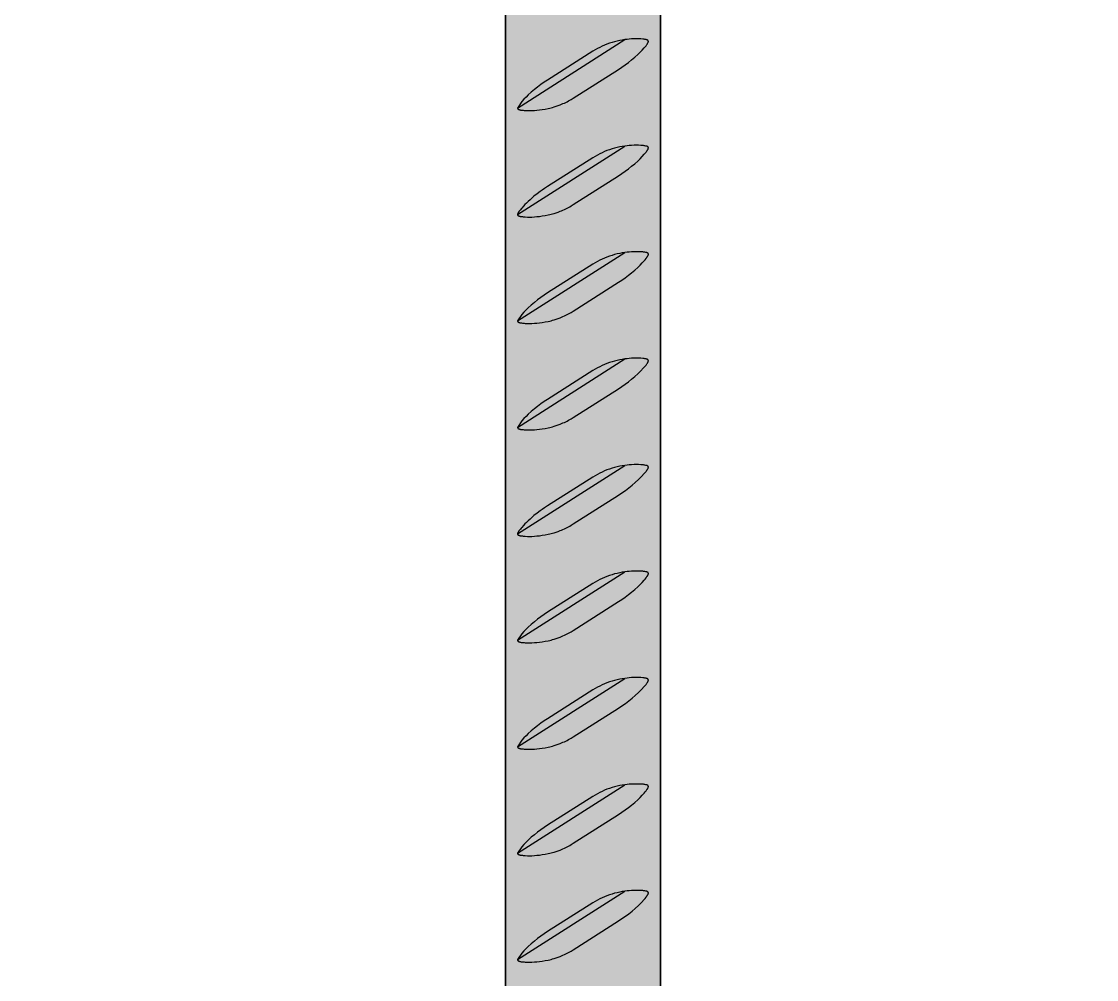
# Model space of a CAD drawing. Header units: millimetres. Extents: x 0 to 1192, y -689 to 404.
# Drawn here: x 3.5 to 114.6, y 203 to 302 of the extents above; entities that cross this region are included whole.
import ezdxf

# ---------------------------------------------------------------- set-up
doc = ezdxf.new("R2010")
doc.units = ezdxf.units.MM
doc.layers.add('Blocks', color=7, linetype='Continuous')
doc.layers.add('Blocks$Fill', color=7, linetype='Continuous', true_color=0xffffff)
doc.layers.add('Blocks$Inner', color=7, linetype='Continuous', lineweight=25, true_color=0x007f00)
doc.layers.add('Blocks$Outline', color=7, linetype='Continuous', lineweight=35, true_color=0xff3f3f)

# ---------------------------------------------------------------- blocks, each defined once
blk = doc.blocks.new('Rebar Side Table Front')
at = {"layer": 'Blocks$Fill'}
h = blk.add_hatch(color=256, dxfattribs=at)
h.paths.add_polyline_path([(387.52, 3), (387.52, 1.93), (387.53, 1.86), (387.53, 1.8), (387.54, 1.73), (387.55, 1.66), (387.56, 1.59), (387.58, 1.53), (387.6, 1.46), (387.61, 1.39), (387.64, 1.33), (387.66, 1.27), (387.69, 1.2), (387.72, 1.14), (387.75, 1.08), (387.78, 1.02), (387.81, 0.96), (387.85, 0.9), (387.89, 0.85), (387.93, 0.79), (387.97, 0.74), (388.01, 0.69), (388.06, 0.63), (388.11, 0.59), (388.16, 0.54), (388.21, 0.49), (388.26, 0.45), (388.31, 0.41), (388.37, 0.37), (388.42, 0.33), (388.48, 0.29), (388.54, 0.26), (388.6, 0.22), (388.66, 0.19), (388.72, 0.17), (388.79, 0.14), (388.85, 0.12), (388.92, 0.09), (388.98, 0.07), (389.05, 0.06), (389.11, 0.04), (389.18, 0.03), (389.25, 0.02), (389.32, 0.01), (389.38, 0), (389.45, 0), (389.52, 0), (401.59, 0), (401.66, 0), (401.73, 0.01), (401.79, 0.02), (401.86, 0.03), (401.93, 0.04), (401.99, 0.06), (402.06, 0.07), (402.13, 0.09), (402.19, 0.12), (402.25, 0.14), (402.32, 0.17), (402.38, 0.19), (402.44, 0.22), (402.5, 0.26), (402.56, 0.29), (402.62, 0.33), (402.67, 0.37), (402.73, 0.41), (402.78, 0.45), (402.84, 0.49), (402.89, 0.54), (402.94, 0.59), (402.98, 0.63), (403.03, 0.69), (403.07, 0.74), (403.11, 0.79), (403.16, 0.85), (403.19, 0.9), (403.23, 0.96), (403.26, 1.02), (403.3, 1.08), (403.33, 1.14), (403.36, 1.2), (403.38, 1.27), (403.41, 1.33), (403.43, 1.39), (403.45, 1.46), (403.46, 1.53), (403.48, 1.59), (403.49, 1.66), (403.5, 1.73), (403.51, 1.8), (403.52, 1.86), (403.52, 1.93), (403.52, 3), (403.52, 386), (452.52, 386), (453.52, 387), (453.52, 403), (452.52, 404), (228.52, 404), (4.52, 404), (3.52, 403), (3.52, 387), (4.52, 386), (53.52, 386), (53.52, 3), (53.52, 1.93), (53.53, 1.8), (53.54, 1.73), (53.55, 1.66), (53.56, 1.59), (53.58, 1.53), (53.6, 1.46), (53.61, 1.39), (53.64, 1.33), (53.66, 1.27), (53.69, 1.2), (53.72, 1.14), (53.75, 1.08), (53.78, 1.02), (53.81, 0.96), (53.85, 0.9), (53.89, 0.85), (53.93, 0.79), (53.97, 0.74), (54.01, 0.69), (54.06, 0.63), (54.11, 0.59), (54.16, 0.54), (54.21, 0.49), (54.26, 0.45), (54.31, 0.41), (54.37, 0.37), (54.42, 0.33), (54.48, 0.29), (54.54, 0.26), (54.6, 0.22), (54.66, 0.19), (54.72, 0.17), (54.79, 0.14), (54.85, 0.12), (54.92, 0.09), (54.98, 0.07), (55.05, 0.06), (55.11, 0.04), (55.18, 0.03), (55.25, 0.02), (55.32, 0.01), (55.38, 0), (55.45, 0), (55.52, 0), (67.59, 0), (67.66, 0), (67.73, 0.01), (67.79, 0.02), (67.86, 0.03), (67.93, 0.04), (67.99, 0.06), (68.06, 0.07), (68.13, 0.09), (68.19, 0.12), (68.25, 0.14), (68.32, 0.17), (68.38, 0.19), (68.44, 0.22), (68.5, 0.26), (68.56, 0.29), (68.62, 0.33), (68.67, 0.37), (68.73, 0.41), (68.78, 0.45), (68.84, 0.49), (68.89, 0.54), (68.94, 0.59), (68.98, 0.63), (69.03, 0.69), (69.07, 0.74), (69.11, 0.79), (69.16, 0.85), (69.19, 0.9), (69.23, 0.96), (69.26, 1.02), (69.3, 1.08), (69.33, 1.14), (69.36, 1.2), (69.38, 1.27), (69.41, 1.33), (69.43, 1.39), (69.45, 1.46), (69.46, 1.53), (69.48, 1.59), (69.49, 1.66), (69.5, 1.73), (69.51, 1.8), (69.52, 1.86), (69.52, 1.93), (69.52, 2), (69.52, 3), (69.52, 185.26), (69.77, 185), (72.62, 185), (387.27, 185), (387.52, 185.26)], flags=0)
h.paths.add_polyline_path([(387.52, 200.74), (387.27, 201), (94.62, 201), (69.77, 201), (69.52, 200.74), (69.52, 370.27), (69.77, 370), (72.62, 370), (387.27, 370), (387.52, 370.27)], flags=0)
at = {"layer": 'Blocks$Inner'}
blk.add_line((69.52, 370.27), (69.52, 200.74), dxfattribs=at)
for points in [[(53.52, 397), (53.52, 3)], [(54.76, 293.09), (54.76, 293.09), (54.76, 293.09), (54.76, 293.08), (54.76, 293.08), (54.76, 293.07), (54.76, 293.07), (54.76, 293.07), (54.76, 293.06), (54.77, 293.06), (54.77, 293.06), (54.77, 293.05), (54.77, 293.05), (54.77, 293.04), (54.77, 293.04), (54.77, 293.04), (54.77, 293.03), (54.77, 293.03), (54.78, 293.03), (54.78, 293.03), (54.78, 293.02), (54.78, 293.02), (54.78, 293.02), (54.79, 293.01), (54.79, 293.01), (54.79, 293.01), (54.79, 293.01), (54.8, 293), (54.8, 293), (54.8, 293), (54.8, 292.99), (54.81, 292.99), (54.81, 292.99), (54.81, 292.99), (54.82, 292.98), (54.82, 292.98), (54.82, 292.98), (54.83, 292.98), (54.83, 292.97), (54.84, 292.97), (54.84, 292.97), (54.85, 292.96), (54.85, 292.96), (54.86, 292.96), (54.87, 292.95), (54.88, 292.95), (54.89, 292.94), (54.91, 292.94), (54.92, 292.93), (54.93, 292.93), (54.96, 292.92), (54.99, 292.91), (55.03, 292.9), (55.07, 292.89), (55.12, 292.88), (55.16, 292.88), (55.26, 292.87), (55.35, 292.86), (55.46, 292.85), (55.56, 292.84), (55.78, 292.83), (56.01, 292.83), (56.24, 292.83), (56.5, 292.85), (56.76, 292.87), (57.04, 292.9), (57.32, 292.94), (57.62, 292.99), (57.92, 293.05), (58.08, 293.08), (58.23, 293.12), (58.38, 293.16), (58.54, 293.21), (58.75, 293.28), (58.96, 293.35), (59.15, 293.42), (59.3, 293.48), (59.45, 293.55), (59.6, 293.61), (59.74, 293.68), (59.88, 293.75), (60.02, 293.83), (60.16, 293.9), (60.29, 293.98), (60.51, 294.11), (65.18, 297.09), (65.53, 297.32), (65.87, 297.56), (66.21, 297.81), (66.54, 298.07), (66.86, 298.34), (67.17, 298.62), (67.41, 298.85), (67.63, 299.08), (67.85, 299.31), (67.94, 299.42), (68.03, 299.53), (68.08, 299.6), (68.13, 299.67), (68.17, 299.72), (68.18, 299.75), (68.2, 299.78), (68.22, 299.8), (68.23, 299.82), (68.24, 299.85), (68.25, 299.86), (68.25, 299.87), (68.26, 299.88), (68.26, 299.89), (68.26, 299.9), (68.27, 299.91), (68.27, 299.92), (68.27, 299.93), (68.27, 299.94), (68.28, 299.94), (68.28, 299.95), (68.28, 299.95), (68.28, 299.96), (68.28, 299.96), (68.28, 299.97), (68.28, 299.97), (68.28, 299.98), (68.28, 299.98), (68.28, 299.98), (68.28, 299.99), (68.28, 299.99), (68.28, 299.99), (68.28, 300), (68.28, 300), (68.28, 300.01), (68.28, 300.01), (68.28, 300.01), (68.28, 300.02), (68.28, 300.02), (68.28, 300.02), (68.27, 300.02), (68.27, 300.03), (68.27, 300.03), (68.27, 300.03), (68.27, 300.04), (68.27, 300.04), (68.27, 300.04), (68.27, 300.05), (68.26, 300.05), (68.26, 300.05), (68.26, 300.05), (68.26, 300.06), (68.26, 300.06), (68.25, 300.06), (68.25, 300.07), (68.25, 300.07), (68.25, 300.07), (68.24, 300.07), (68.24, 300.08), (68.24, 300.08), (68.24, 300.08), (68.23, 300.08), (68.23, 300.09), (68.23, 300.09), (68.22, 300.09), (68.22, 300.1), (68.21, 300.1), (68.21, 300.1), (68.21, 300.1), (68.2, 300.11), (68.19, 300.11), (68.19, 300.12), (68.18, 300.12), (68.17, 300.12), (68.16, 300.13), (68.15, 300.13), (68.14, 300.14), (68.13, 300.14), (68.12, 300.14), (68.1, 300.15), (68.08, 300.15), (68.06, 300.16), (68.03, 300.17), (68, 300.17), (67.92, 300.19), (67.85, 300.2), (67.77, 300.21), (67.69, 300.22), (67.48, 300.23), (67.26, 300.24), (67.04, 300.24), (66.8, 300.24), (66.54, 300.23), (66.28, 300.21), (66.07, 300.19), (65.85, 300.16)], [(54.76, 282.09), (54.76, 282.09), (54.76, 282.09), (54.76, 282.08), (54.76, 282.08), (54.76, 282.07), (54.76, 282.07), (54.76, 282.07), (54.76, 282.06), (54.77, 282.06), (54.77, 282.06), (54.77, 282.05), (54.77, 282.05), (54.77, 282.04), (54.77, 282.04), (54.77, 282.04), (54.77, 282.03), (54.77, 282.03), (54.78, 282.03), (54.78, 282.03), (54.78, 282.02), (54.78, 282.02), (54.78, 282.02), (54.79, 282.01), (54.79, 282.01), (54.79, 282.01), (54.79, 282.01), (54.8, 282), (54.8, 282), (54.8, 282), (54.8, 281.99), (54.81, 281.99), (54.81, 281.99), (54.81, 281.99), (54.82, 281.98), (54.82, 281.98), (54.82, 281.98), (54.83, 281.98), (54.83, 281.97), (54.84, 281.97), (54.84, 281.97), (54.85, 281.96), (54.85, 281.96), (54.86, 281.96), (54.87, 281.95), (54.88, 281.95), (54.89, 281.94), (54.91, 281.94), (54.92, 281.93), (54.93, 281.93), (54.96, 281.92), (54.99, 281.91), (55.03, 281.9), (55.07, 281.89), (55.12, 281.88), (55.16, 281.88), (55.26, 281.87), (55.35, 281.86), (55.46, 281.85), (55.56, 281.84), (55.78, 281.83), (56.01, 281.83), (56.24, 281.83), (56.5, 281.85), (56.76, 281.87), (57.04, 281.9), (57.32, 281.94), (57.62, 281.99), (57.92, 282.05), (58.08, 282.08), (58.23, 282.12), (58.38, 282.16), (58.54, 282.21), (58.75, 282.28), (58.96, 282.35), (59.15, 282.42), (59.3, 282.48), (59.45, 282.55), (59.6, 282.61), (59.74, 282.68), (59.88, 282.75), (60.02, 282.83), (60.16, 282.9), (60.29, 282.98), (60.51, 283.11), (65.18, 286.09), (65.53, 286.32), (65.87, 286.56), (66.21, 286.81), (66.54, 287.07), (66.86, 287.34), (67.17, 287.62), (67.41, 287.85), (67.63, 288.08), (67.85, 288.31), (67.94, 288.42), (68.03, 288.53), (68.08, 288.6), (68.13, 288.67), (68.17, 288.72), (68.18, 288.75), (68.2, 288.78), (68.22, 288.8), (68.23, 288.82), (68.24, 288.85), (68.25, 288.86), (68.25, 288.87), (68.26, 288.88), (68.26, 288.89), (68.26, 288.9), (68.27, 288.91), (68.27, 288.92), (68.27, 288.93), (68.27, 288.94), (68.28, 288.94), (68.28, 288.95), (68.28, 288.95), (68.28, 288.96), (68.28, 288.96), (68.28, 288.97), (68.28, 288.97), (68.28, 288.98), (68.28, 288.98), (68.28, 288.98), (68.28, 288.99), (68.28, 288.99), (68.28, 288.99), (68.28, 289), (68.28, 289), (68.28, 289.01), (68.28, 289.01), (68.28, 289.01), (68.28, 289.02), (68.28, 289.02), (68.28, 289.02), (68.27, 289.02), (68.27, 289.03), (68.27, 289.03), (68.27, 289.03), (68.27, 289.04), (68.27, 289.04), (68.27, 289.04), (68.27, 289.05), (68.26, 289.05), (68.26, 289.05), (68.26, 289.05), (68.26, 289.06), (68.26, 289.06), (68.25, 289.06), (68.25, 289.07), (68.25, 289.07), (68.25, 289.07), (68.24, 289.07), (68.24, 289.08), (68.24, 289.08), (68.24, 289.08), (68.23, 289.08), (68.23, 289.09), (68.23, 289.09), (68.22, 289.09), (68.22, 289.1), (68.21, 289.1), (68.21, 289.1), (68.21, 289.1), (68.2, 289.11), (68.19, 289.11), (68.19, 289.12), (68.18, 289.12), (68.17, 289.12), (68.16, 289.13), (68.15, 289.13), (68.14, 289.14), (68.13, 289.14), (68.12, 289.14), (68.1, 289.15), (68.08, 289.15), (68.06, 289.16), (68.03, 289.17), (68, 289.17), (67.92, 289.19), (67.85, 289.2), (67.77, 289.21), (67.69, 289.22), (67.48, 289.23), (67.26, 289.24), (67.04, 289.24), (66.8, 289.24), (66.54, 289.23), (66.28, 289.21), (66.07, 289.19), (65.85, 289.16)], [(54.76, 271.09), (54.76, 271.09), (54.76, 271.09), (54.76, 271.08), (54.76, 271.08), (54.76, 271.07), (54.76, 271.07), (54.76, 271.07), (54.76, 271.06), (54.77, 271.06), (54.77, 271.06), (54.77, 271.05), (54.77, 271.05), (54.77, 271.04), (54.77, 271.04), (54.77, 271.04), (54.77, 271.03), (54.77, 271.03), (54.78, 271.03), (54.78, 271.03), (54.78, 271.02), (54.78, 271.02), (54.78, 271.02), (54.79, 271.01), (54.79, 271.01), (54.79, 271.01), (54.79, 271.01), (54.8, 271), (54.8, 271), (54.8, 271), (54.8, 270.99), (54.81, 270.99), (54.81, 270.99), (54.81, 270.99), (54.82, 270.98), (54.82, 270.98), (54.82, 270.98), (54.83, 270.98), (54.83, 270.97), (54.84, 270.97), (54.84, 270.97), (54.85, 270.96), (54.85, 270.96), (54.86, 270.96), (54.87, 270.95), (54.88, 270.95), (54.89, 270.94), (54.91, 270.94), (54.92, 270.93), (54.93, 270.93), (54.96, 270.92), (54.99, 270.91), (55.03, 270.9), (55.07, 270.89), (55.12, 270.88), (55.16, 270.88), (55.26, 270.87), (55.35, 270.86), (55.46, 270.85), (55.56, 270.84), (55.78, 270.83), (56.01, 270.83), (56.24, 270.83), (56.5, 270.85), (56.76, 270.87), (57.04, 270.9), (57.32, 270.94), (57.62, 270.99), (57.92, 271.05), (58.08, 271.08), (58.23, 271.12), (58.38, 271.16), (58.54, 271.21), (58.75, 271.28), (58.96, 271.35), (59.15, 271.42), (59.3, 271.48), (59.45, 271.55), (59.6, 271.61), (59.74, 271.68), (59.88, 271.75), (60.02, 271.83), (60.16, 271.9), (60.29, 271.98), (60.51, 272.11), (65.18, 275.09), (65.53, 275.32), (65.87, 275.56), (66.21, 275.81), (66.54, 276.07), (66.86, 276.34), (67.17, 276.62), (67.41, 276.85), (67.63, 277.08), (67.85, 277.31), (67.94, 277.42), (68.03, 277.53), (68.08, 277.6), (68.13, 277.67), (68.17, 277.72), (68.18, 277.75), (68.2, 277.78), (68.22, 277.8), (68.23, 277.82), (68.24, 277.85), (68.25, 277.86), (68.25, 277.87), (68.26, 277.88), (68.26, 277.89), (68.26, 277.9), (68.27, 277.91), (68.27, 277.92), (68.27, 277.93), (68.27, 277.94), (68.28, 277.94), (68.28, 277.95), (68.28, 277.95), (68.28, 277.96), (68.28, 277.96), (68.28, 277.97), (68.28, 277.97), (68.28, 277.98), (68.28, 277.98), (68.28, 277.98), (68.28, 277.99), (68.28, 277.99), (68.28, 277.99), (68.28, 278), (68.28, 278), (68.28, 278.01), (68.28, 278.01), (68.28, 278.01), (68.28, 278.02), (68.28, 278.02), (68.28, 278.02), (68.27, 278.02), (68.27, 278.03), (68.27, 278.03), (68.27, 278.03), (68.27, 278.04), (68.27, 278.04), (68.27, 278.04), (68.27, 278.05), (68.26, 278.05), (68.26, 278.05), (68.26, 278.05), (68.26, 278.06), (68.26, 278.06), (68.25, 278.06), (68.25, 278.07), (68.25, 278.07), (68.25, 278.07), (68.24, 278.07), (68.24, 278.08), (68.24, 278.08), (68.24, 278.08), (68.23, 278.08), (68.23, 278.09), (68.23, 278.09), (68.22, 278.09), (68.22, 278.1), (68.21, 278.1), (68.21, 278.1), (68.21, 278.1), (68.2, 278.11), (68.19, 278.11), (68.19, 278.12), (68.18, 278.12), (68.17, 278.12), (68.16, 278.13), (68.15, 278.13), (68.14, 278.14), (68.13, 278.14), (68.12, 278.14), (68.1, 278.15), (68.08, 278.15), (68.06, 278.16), (68.03, 278.17), (68, 278.17), (67.92, 278.19), (67.85, 278.2), (67.77, 278.21), (67.69, 278.22), (67.48, 278.23), (67.26, 278.24), (67.04, 278.24), (66.8, 278.24), (66.54, 278.23), (66.28, 278.21), (66.07, 278.19), (65.85, 278.16)], [(54.76, 260.09), (54.76, 260.09), (54.76, 260.09), (54.76, 260.08), (54.76, 260.08), (54.76, 260.07), (54.76, 260.07), (54.76, 260.07), (54.76, 260.06), (54.77, 260.06), (54.77, 260.06), (54.77, 260.05), (54.77, 260.05), (54.77, 260.04), (54.77, 260.04), (54.77, 260.04), (54.77, 260.03), (54.77, 260.03), (54.78, 260.03), (54.78, 260.03), (54.78, 260.02), (54.78, 260.02), (54.78, 260.02), (54.79, 260.01), (54.79, 260.01), (54.79, 260.01), (54.79, 260.01), (54.8, 260), (54.8, 260), (54.8, 260), (54.8, 259.99), (54.81, 259.99), (54.81, 259.99), (54.81, 259.99), (54.82, 259.98), (54.82, 259.98), (54.82, 259.98), (54.83, 259.98), (54.83, 259.97), (54.84, 259.97), (54.84, 259.97), (54.85, 259.96), (54.85, 259.96), (54.86, 259.96), (54.87, 259.95), (54.88, 259.95), (54.89, 259.94), (54.91, 259.94), (54.92, 259.93), (54.93, 259.93), (54.96, 259.92), (54.99, 259.91), (55.03, 259.9), (55.07, 259.89), (55.12, 259.88), (55.16, 259.88), (55.26, 259.87), (55.35, 259.86), (55.46, 259.85), (55.56, 259.84), (55.78, 259.83), (56.01, 259.83), (56.24, 259.83), (56.5, 259.85), (56.76, 259.87), (57.04, 259.9), (57.32, 259.94), (57.62, 259.99), (57.92, 260.05), (58.08, 260.08), (58.23, 260.12), (58.38, 260.16), (58.54, 260.21), (58.75, 260.28), (58.96, 260.35), (59.15, 260.42), (59.3, 260.48), (59.45, 260.55), (59.6, 260.61), (59.74, 260.68), (59.88, 260.75), (60.02, 260.83), (60.16, 260.9), (60.29, 260.98), (60.51, 261.11), (65.18, 264.09), (65.53, 264.32), (65.87, 264.56), (66.21, 264.81), (66.54, 265.07), (66.86, 265.34), (67.17, 265.62), (68.03, 266.53), (68.08, 266.6), (68.13, 266.67), (68.17, 266.72), (68.18, 266.75), (68.2, 266.78), (68.22, 266.8), (68.23, 266.82), (68.24, 266.85), (68.25, 266.86), (68.25, 266.87), (68.26, 266.88), (68.26, 266.89), (68.26, 266.9), (68.27, 266.91), (68.27, 266.92), (68.27, 266.93), (68.27, 266.94), (68.28, 266.94), (68.28, 266.95), (68.28, 266.95), (68.28, 266.96), (68.28, 266.96), (68.28, 266.97), (68.28, 266.97), (68.28, 266.98), (68.28, 266.98), (68.28, 266.98), (68.28, 266.99), (68.28, 266.99), (68.28, 266.99), (68.28, 267), (68.28, 267), (68.28, 267.01), (68.28, 267.01), (68.28, 267.01), (68.28, 267.02), (68.28, 267.02), (68.28, 267.02), (68.27, 267.02), (68.27, 267.03), (68.27, 267.03), (68.27, 267.03), (68.27, 267.04), (68.27, 267.04), (68.27, 267.04), (68.27, 267.05), (68.26, 267.05), (68.26, 267.05), (68.26, 267.05), (68.26, 267.06), (68.26, 267.06), (68.25, 267.06), (68.25, 267.07), (68.25, 267.07), (68.25, 267.07), (68.24, 267.07), (68.24, 267.08), (68.24, 267.08), (68.24, 267.08), (68.23, 267.08), (68.23, 267.09), (68.23, 267.09), (68.22, 267.09), (68.22, 267.1), (68.21, 267.1), (68.21, 267.1), (68.21, 267.1), (68.2, 267.11), (68.19, 267.11), (68.19, 267.12), (68.18, 267.12), (68.17, 267.12), (68.16, 267.13), (68.15, 267.13), (68.14, 267.14), (68.13, 267.14), (68.12, 267.14), (68.1, 267.15), (68.08, 267.15), (68.06, 267.16), (68.03, 267.17), (68, 267.17), (67.92, 267.19), (67.85, 267.2), (67.77, 267.21), (67.69, 267.22), (67.48, 267.23), (67.26, 267.24), (67.04, 267.24), (66.8, 267.24), (66.54, 267.23), (66.28, 267.21), (66.07, 267.19), (65.85, 267.16)], [(54.76, 249.09), (54.76, 249.09), (54.76, 249.09), (54.76, 249.08), (54.76, 249.08), (54.76, 249.07), (54.76, 249.07), (54.76, 249.07), (54.76, 249.06), (54.77, 249.06), (54.77, 249.06), (54.77, 249.05), (54.77, 249.05), (54.77, 249.04), (54.77, 249.04), (54.77, 249.04), (54.77, 249.03), (54.77, 249.03), (54.78, 249.03), (54.78, 249.03), (54.78, 249.02), (54.78, 249.02), (54.78, 249.02), (54.79, 249.01), (54.79, 249.01), (54.79, 249.01), (54.79, 249.01), (54.8, 249), (54.8, 249), (54.8, 249), (54.8, 248.99), (54.81, 248.99), (54.81, 248.99), (54.81, 248.99), (54.82, 248.98), (54.82, 248.98), (54.82, 248.98), (54.83, 248.98), (54.83, 248.97), (54.84, 248.97), (54.84, 248.97), (54.85, 248.96), (54.85, 248.96), (54.86, 248.96), (54.87, 248.95), (54.88, 248.95), (54.89, 248.94), (54.91, 248.94), (54.92, 248.93), (54.93, 248.93), (54.96, 248.92), (54.99, 248.91), (55.03, 248.9), (55.07, 248.89), (55.12, 248.88), (55.16, 248.88), (55.26, 248.87), (55.35, 248.86), (55.46, 248.85), (55.56, 248.84), (55.78, 248.83), (56.01, 248.83), (56.24, 248.83), (56.5, 248.85), (56.76, 248.87), (57.04, 248.9), (57.32, 248.94), (57.62, 248.99), (57.92, 249.05), (58.08, 249.08), (58.23, 249.12), (58.38, 249.16), (58.54, 249.21), (58.75, 249.28), (58.96, 249.35), (59.15, 249.42), (59.3, 249.48), (59.45, 249.55), (59.6, 249.61), (59.74, 249.68), (59.88, 249.75), (60.02, 249.83), (60.16, 249.9), (60.29, 249.98), (60.51, 250.11), (65.18, 253.09), (65.54, 253.33), (65.9, 253.57), (66.25, 253.84), (66.59, 254.11), (66.92, 254.39), (67.24, 254.69), (67.55, 255), (67.85, 255.31), (67.94, 255.42), (68.03, 255.53), (68.08, 255.6), (68.13, 255.67), (68.17, 255.72), (68.18, 255.75), (68.2, 255.78), (68.22, 255.8), (68.23, 255.82), (68.24, 255.85), (68.25, 255.86), (68.25, 255.87), (68.26, 255.88), (68.26, 255.89), (68.26, 255.9), (68.27, 255.91), (68.27, 255.92), (68.27, 255.93), (68.27, 255.94), (68.28, 255.94), (68.28, 255.95), (68.28, 255.95), (68.28, 255.96), (68.28, 255.96), (68.28, 255.97), (68.28, 255.97), (68.28, 255.98), (68.28, 255.98), (68.28, 255.98), (68.28, 255.99), (68.28, 255.99), (68.28, 255.99), (68.28, 256), (68.28, 256), (68.28, 256.01), (68.28, 256.01), (68.28, 256.01), (68.28, 256.02), (68.28, 256.02), (68.28, 256.02), (68.27, 256.02), (68.27, 256.03), (68.27, 256.03), (68.27, 256.03), (68.27, 256.04), (68.27, 256.04), (68.27, 256.04), (68.27, 256.05), (68.26, 256.05), (68.26, 256.05), (68.26, 256.05), (68.26, 256.06), (68.26, 256.06), (68.25, 256.06), (68.25, 256.07), (68.25, 256.07), (68.25, 256.07), (68.24, 256.07), (68.24, 256.08), (68.24, 256.08), (68.24, 256.08), (68.23, 256.08), (68.23, 256.09), (68.23, 256.09), (68.22, 256.09), (68.22, 256.1), (68.21, 256.1), (68.21, 256.1), (68.21, 256.1), (68.2, 256.11), (68.19, 256.11), (68.19, 256.12), (68.18, 256.12), (68.17, 256.12), (68.16, 256.13), (68.15, 256.13), (68.14, 256.14), (68.13, 256.14), (68.12, 256.14), (68.1, 256.15), (68.08, 256.15), (68.06, 256.16), (68.03, 256.17), (68, 256.17), (67.92, 256.19), (67.85, 256.2), (67.77, 256.21), (67.69, 256.22), (67.48, 256.23), (67.26, 256.24), (67.04, 256.24), (66.8, 256.24), (66.54, 256.23), (66.28, 256.21), (66.07, 256.19), (65.85, 256.16)], [(54.76, 238.09), (54.76, 238.09), (54.76, 238.09), (54.76, 238.08), (54.76, 238.08), (54.76, 238.07), (54.76, 238.07), (54.76, 238.07), (54.76, 238.06), (54.77, 238.06), (54.77, 238.06), (54.77, 238.05), (54.77, 238.05), (54.77, 238.04), (54.77, 238.04), (54.77, 238.04), (54.77, 238.03), (54.77, 238.03), (54.78, 238.03), (54.78, 238.03), (54.78, 238.02), (54.78, 238.02), (54.78, 238.02), (54.79, 238.01), (54.79, 238.01), (54.79, 238.01), (54.79, 238.01), (54.8, 238), (54.8, 238), (54.8, 238), (54.8, 237.99), (54.81, 237.99), (54.81, 237.99), (54.81, 237.99), (54.82, 237.98), (54.82, 237.98), (54.82, 237.98), (54.83, 237.98), (54.83, 237.97), (54.84, 237.97), (54.84, 237.97), (54.85, 237.96), (54.85, 237.96), (54.86, 237.96), (54.87, 237.95), (54.88, 237.95), (54.89, 237.94), (54.91, 237.94), (54.92, 237.93), (54.93, 237.93), (54.96, 237.92), (54.99, 237.91), (55.03, 237.9), (55.07, 237.89), (55.12, 237.88), (55.16, 237.88), (55.26, 237.87), (55.35, 237.86), (55.46, 237.85), (55.56, 237.84), (55.78, 237.83), (56.01, 237.83), (56.24, 237.83), (56.5, 237.85), (56.76, 237.87), (57.04, 237.9), (57.32, 237.94), (57.62, 237.99), (57.92, 238.05), (58.08, 238.08), (58.23, 238.12), (58.38, 238.16), (58.54, 238.21), (58.75, 238.28), (58.96, 238.35), (59.15, 238.42), (59.3, 238.48), (59.45, 238.55), (59.6, 238.61), (59.74, 238.68), (59.88, 238.75), (60.02, 238.83), (60.16, 238.9), (60.29, 238.98), (60.51, 239.11), (65.18, 242.09), (65.53, 242.32), (65.87, 242.56), (66.21, 242.81), (66.54, 243.07), (66.86, 243.34), (67.17, 243.62), (67.41, 243.85), (67.63, 244.08), (67.85, 244.31), (67.94, 244.42), (68.03, 244.53), (68.08, 244.6), (68.13, 244.67), (68.17, 244.72), (68.18, 244.75), (68.2, 244.78), (68.22, 244.8), (68.23, 244.82), (68.24, 244.85), (68.25, 244.86), (68.25, 244.87), (68.26, 244.88), (68.26, 244.89), (68.26, 244.9), (68.27, 244.91), (68.27, 244.92), (68.27, 244.93), (68.27, 244.94), (68.28, 244.94), (68.28, 244.95), (68.28, 244.95), (68.28, 244.96), (68.28, 244.96), (68.28, 244.97), (68.28, 244.97), (68.28, 244.98), (68.28, 244.98), (68.28, 244.98), (68.28, 244.99), (68.28, 244.99), (68.28, 244.99), (68.28, 245), (68.28, 245), (68.28, 245.01), (68.28, 245.01), (68.28, 245.01), (68.28, 245.02), (68.28, 245.02), (68.28, 245.02), (68.27, 245.02), (68.27, 245.03), (68.27, 245.03), (68.27, 245.03), (68.27, 245.04), (68.27, 245.04), (68.27, 245.04), (68.27, 245.05), (68.26, 245.05), (68.26, 245.05), (68.26, 245.05), (68.26, 245.06), (68.26, 245.06), (68.25, 245.06), (68.25, 245.07), (68.25, 245.07), (68.25, 245.07), (68.24, 245.07), (68.24, 245.08), (68.24, 245.08), (68.24, 245.08), (68.23, 245.08), (68.23, 245.09), (68.23, 245.09), (68.22, 245.09), (68.22, 245.1), (68.21, 245.1), (68.21, 245.1), (68.21, 245.1), (68.2, 245.11), (68.19, 245.11), (68.19, 245.12), (68.18, 245.12), (68.17, 245.12), (68.16, 245.13), (68.15, 245.13), (68.14, 245.14), (68.13, 245.14), (68.12, 245.14), (68.1, 245.15), (68.08, 245.15), (68.06, 245.16), (68.03, 245.17), (68, 245.17), (67.92, 245.19), (67.85, 245.2), (67.77, 245.21), (67.69, 245.22), (67.48, 245.23), (67.26, 245.24), (67.04, 245.24), (66.8, 245.24), (66.54, 245.23), (66.28, 245.21), (66.07, 245.19), (65.85, 245.16)], [(54.76, 227.09), (54.76, 227.09), (54.76, 227.09), (54.76, 227.08), (54.76, 227.08), (54.76, 227.07), (54.76, 227.07), (54.76, 227.07), (54.76, 227.06), (54.77, 227.06), (54.77, 227.06), (54.77, 227.05), (54.77, 227.05), (54.77, 227.04), (54.77, 227.04), (54.77, 227.04), (54.77, 227.03), (54.77, 227.03), (54.78, 227.03), (54.78, 227.03), (54.78, 227.02), (54.78, 227.02), (54.78, 227.02), (54.79, 227.01), (54.79, 227.01), (54.79, 227.01), (54.79, 227.01), (54.8, 227), (54.8, 227), (54.8, 227), (54.8, 226.99), (54.81, 226.99), (54.81, 226.99), (54.81, 226.99), (54.82, 226.98), (54.82, 226.98), (54.82, 226.98), (54.83, 226.98), (54.83, 226.97), (54.84, 226.97), (54.84, 226.97), (54.85, 226.96), (54.85, 226.96), (54.86, 226.96), (54.87, 226.95), (54.88, 226.95), (54.89, 226.94), (54.91, 226.94), (54.92, 226.93), (54.93, 226.93), (54.96, 226.92), (54.99, 226.91), (55.03, 226.9), (55.07, 226.89), (55.12, 226.88), (55.16, 226.88), (55.26, 226.87), (55.35, 226.86), (55.46, 226.85), (55.56, 226.84), (55.78, 226.83), (56.01, 226.83), (56.24, 226.83), (56.5, 226.85), (56.76, 226.87), (57.04, 226.9), (57.32, 226.94), (57.62, 226.99), (57.92, 227.05), (58.08, 227.08), (58.23, 227.12), (58.38, 227.16), (58.54, 227.21), (58.75, 227.28), (58.96, 227.35), (59.15, 227.42), (59.3, 227.48), (59.45, 227.55), (59.6, 227.61), (59.74, 227.68), (59.88, 227.75), (60.02, 227.83), (60.16, 227.9), (60.29, 227.98), (60.51, 228.11), (65.18, 231.09), (65.54, 231.33), (65.9, 231.57), (66.25, 231.84), (66.59, 232.11), (66.92, 232.39), (67.24, 232.69), (67.55, 233), (67.85, 233.31), (67.94, 233.42), (68.03, 233.53), (68.08, 233.6), (68.13, 233.67), (68.17, 233.72), (68.18, 233.75), (68.2, 233.78), (68.22, 233.8), (68.23, 233.82), (68.24, 233.85), (68.25, 233.86), (68.25, 233.87), (68.26, 233.88), (68.26, 233.89), (68.26, 233.9), (68.27, 233.91), (68.27, 233.92), (68.27, 233.93), (68.27, 233.94), (68.28, 233.94), (68.28, 233.95), (68.28, 233.95), (68.28, 233.96), (68.28, 233.96), (68.28, 233.97), (68.28, 233.97), (68.28, 233.98), (68.28, 233.98), (68.28, 233.98), (68.28, 233.99), (68.28, 233.99), (68.28, 233.99), (68.28, 234), (68.28, 234), (68.28, 234.01), (68.28, 234.01), (68.28, 234.01), (68.28, 234.02), (68.28, 234.02), (68.28, 234.02), (68.27, 234.02), (68.27, 234.03), (68.27, 234.03), (68.27, 234.03), (68.27, 234.04), (68.27, 234.04), (68.27, 234.04), (68.27, 234.05), (68.26, 234.05), (68.26, 234.05), (68.26, 234.05), (68.26, 234.06), (68.26, 234.06), (68.25, 234.06), (68.25, 234.07), (68.25, 234.07), (68.25, 234.07), (68.24, 234.07), (68.24, 234.08), (68.24, 234.08), (68.24, 234.08), (68.23, 234.08), (68.23, 234.09), (68.23, 234.09), (68.22, 234.09), (68.22, 234.1), (68.21, 234.1), (68.21, 234.1), (68.21, 234.1), (68.2, 234.11), (68.19, 234.11), (68.19, 234.12), (68.18, 234.12), (68.17, 234.12), (68.16, 234.13), (68.15, 234.13), (68.14, 234.14), (68.13, 234.14), (68.12, 234.14), (68.1, 234.15), (68.08, 234.15), (68.06, 234.16), (68.03, 234.17), (68, 234.17), (67.92, 234.19), (67.85, 234.2), (67.77, 234.21), (67.69, 234.22), (67.48, 234.23), (67.26, 234.24), (67.04, 234.24), (66.8, 234.24), (66.54, 234.23), (66.28, 234.21), (66.07, 234.19), (65.85, 234.16)], [(54.76, 216.09), (54.76, 216.09), (54.76, 216.09), (54.76, 216.08), (54.76, 216.08), (54.76, 216.07), (54.76, 216.07), (54.76, 216.07), (54.76, 216.06), (54.77, 216.06), (54.77, 216.06), (54.77, 216.05), (54.77, 216.05), (54.77, 216.04), (54.77, 216.04), (54.77, 216.04), (54.77, 216.03), (54.77, 216.03), (54.78, 216.03), (54.78, 216.03), (54.78, 216.02), (54.78, 216.02), (54.78, 216.02), (54.79, 216.01), (54.79, 216.01), (54.79, 216.01), (54.79, 216.01), (54.8, 216), (54.8, 216), (54.8, 216), (54.8, 215.99), (54.81, 215.99), (54.81, 215.99), (54.81, 215.99), (54.82, 215.98), (54.82, 215.98), (54.82, 215.98), (54.83, 215.98), (54.83, 215.97), (54.84, 215.97), (54.84, 215.97), (54.85, 215.96), (54.85, 215.96), (54.86, 215.96), (54.87, 215.95), (54.88, 215.95), (54.89, 215.94), (54.91, 215.94), (54.92, 215.93), (54.93, 215.93), (54.96, 215.92), (54.99, 215.91), (55.03, 215.9), (55.07, 215.89), (55.12, 215.88), (55.16, 215.88), (55.26, 215.87), (55.35, 215.86), (55.46, 215.85), (55.56, 215.84), (55.78, 215.83), (56.01, 215.83), (56.24, 215.83), (56.5, 215.85), (56.76, 215.87), (57.04, 215.9), (57.32, 215.94), (57.62, 215.99), (57.92, 216.05), (58.08, 216.08), (58.23, 216.12), (58.38, 216.16), (58.54, 216.21), (58.75, 216.28), (58.96, 216.35), (59.15, 216.42), (59.3, 216.48), (59.45, 216.55), (59.6, 216.61), (59.74, 216.68), (59.88, 216.75), (60.02, 216.83), (60.16, 216.9), (60.29, 216.98), (60.51, 217.11), (65.18, 220.09), (65.53, 220.32), (65.87, 220.56), (66.21, 220.81), (66.54, 221.07), (66.86, 221.34), (67.17, 221.62), (67.41, 221.85), (67.63, 222.08), (67.85, 222.31), (67.94, 222.42), (68.03, 222.53), (68.08, 222.6), (68.13, 222.67), (68.17, 222.72), (68.18, 222.75), (68.2, 222.78), (68.22, 222.8), (68.23, 222.82), (68.24, 222.85), (68.25, 222.86), (68.25, 222.87), (68.26, 222.88), (68.26, 222.89), (68.26, 222.9), (68.27, 222.91), (68.27, 222.92), (68.27, 222.93), (68.27, 222.94), (68.28, 222.94), (68.28, 222.95), (68.28, 222.95), (68.28, 222.96), (68.28, 222.96), (68.28, 222.97), (68.28, 222.97), (68.28, 222.98), (68.28, 222.98), (68.28, 222.98), (68.28, 222.99), (68.28, 222.99), (68.28, 222.99), (68.28, 223), (68.28, 223), (68.28, 223.01), (68.28, 223.01), (68.28, 223.01), (68.28, 223.02), (68.28, 223.02), (68.28, 223.02), (68.27, 223.02), (68.27, 223.03), (68.27, 223.03), (68.27, 223.03), (68.27, 223.04), (68.27, 223.04), (68.27, 223.04), (68.27, 223.05), (68.26, 223.05), (68.26, 223.05), (68.26, 223.05), (68.26, 223.06), (68.26, 223.06), (68.25, 223.06), (68.25, 223.07), (68.25, 223.07), (68.25, 223.07), (68.24, 223.07), (68.24, 223.08), (68.24, 223.08), (68.24, 223.08), (68.23, 223.08), (68.23, 223.09), (68.23, 223.09), (68.22, 223.09), (68.22, 223.1), (68.21, 223.1), (68.21, 223.1), (68.21, 223.1), (68.2, 223.11), (68.19, 223.11), (68.19, 223.12), (68.18, 223.12), (68.17, 223.12), (68.16, 223.13), (68.15, 223.13), (68.14, 223.14), (68.13, 223.14), (68.12, 223.14), (68.1, 223.15), (68.08, 223.15), (68.06, 223.16), (68.03, 223.17), (68, 223.17), (67.92, 223.19), (67.85, 223.2), (67.77, 223.21), (67.69, 223.22), (67.48, 223.23), (67.26, 223.24), (67.04, 223.24), (66.8, 223.24), (66.54, 223.23), (66.28, 223.21), (66.07, 223.19), (65.85, 223.16)], [(54.76, 205.09), (54.76, 205.09), (54.76, 205.09), (54.76, 205.08), (54.76, 205.08), (54.76, 205.07), (54.76, 205.07), (54.76, 205.07), (54.76, 205.06), (54.77, 205.06), (54.77, 205.06), (54.77, 205.05), (54.77, 205.05), (54.77, 205.04), (54.77, 205.04), (54.77, 205.04), (54.77, 205.03), (54.77, 205.03), (54.78, 205.03), (54.78, 205.03), (54.78, 205.02), (54.78, 205.02), (54.78, 205.02), (54.79, 205.01), (54.79, 205.01), (54.79, 205.01), (54.79, 205.01), (54.8, 205), (54.8, 205), (54.8, 205), (54.8, 204.99), (54.81, 204.99), (54.81, 204.99), (54.81, 204.99), (54.82, 204.98), (54.82, 204.98), (54.82, 204.98), (54.83, 204.98), (54.83, 204.97), (54.84, 204.97), (54.84, 204.97), (54.85, 204.96), (54.85, 204.96), (54.86, 204.96), (54.87, 204.95), (54.88, 204.95), (54.89, 204.94), (54.91, 204.94), (54.92, 204.93), (54.93, 204.93), (54.96, 204.92), (54.99, 204.91), (55.03, 204.9), (55.07, 204.89), (55.12, 204.88), (55.16, 204.88), (55.26, 204.87), (55.35, 204.86), (55.46, 204.85), (55.56, 204.84), (55.78, 204.83), (56.01, 204.83), (56.24, 204.83), (56.5, 204.85), (56.76, 204.87), (57.04, 204.9), (57.32, 204.94), (57.62, 204.99), (57.92, 205.05), (58.08, 205.08), (58.23, 205.12), (58.38, 205.16), (58.54, 205.21), (58.75, 205.28), (58.96, 205.35), (59.15, 205.42), (59.3, 205.48), (59.45, 205.55), (59.6, 205.61), (59.74, 205.68), (59.88, 205.75), (60.02, 205.83), (60.16, 205.9), (60.29, 205.98), (60.51, 206.11), (65.18, 209.09), (65.54, 209.33), (65.9, 209.57), (66.25, 209.84), (66.59, 210.11), (66.92, 210.39), (67.24, 210.69), (67.55, 211), (67.85, 211.31), (67.94, 211.42), (68.03, 211.53), (68.08, 211.6), (68.13, 211.67), (68.17, 211.72), (68.18, 211.75), (68.2, 211.78), (68.22, 211.8), (68.23, 211.82), (68.24, 211.85), (68.25, 211.86), (68.25, 211.87), (68.26, 211.88), (68.26, 211.89), (68.26, 211.9), (68.27, 211.91), (68.27, 211.92), (68.27, 211.93), (68.27, 211.94), (68.28, 211.94), (68.28, 211.95), (68.28, 211.95), (68.28, 211.96), (68.28, 211.96), (68.28, 211.97), (68.28, 211.97), (68.28, 211.98), (68.28, 211.98), (68.28, 211.98), (68.28, 211.99), (68.28, 211.99), (68.28, 211.99), (68.28, 212), (68.28, 212), (68.28, 212.01), (68.28, 212.01), (68.28, 212.01), (68.28, 212.02), (68.28, 212.02), (68.28, 212.02), (68.27, 212.02), (68.27, 212.03), (68.27, 212.03), (68.27, 212.03), (68.27, 212.04), (68.27, 212.04), (68.27, 212.04), (68.27, 212.05), (68.26, 212.05), (68.26, 212.05), (68.26, 212.05), (68.26, 212.06), (68.26, 212.06), (68.25, 212.06), (68.25, 212.07), (68.25, 212.07), (68.25, 212.07), (68.24, 212.07), (68.24, 212.08), (68.24, 212.08), (68.24, 212.08), (68.23, 212.08), (68.23, 212.09), (68.23, 212.09), (68.22, 212.09), (68.22, 212.1), (68.21, 212.1), (68.21, 212.1), (68.21, 212.1), (68.2, 212.11), (68.19, 212.11), (68.19, 212.12), (68.18, 212.12), (68.17, 212.12), (68.16, 212.13), (68.15, 212.13), (68.14, 212.14), (68.13, 212.14), (68.12, 212.14), (68.1, 212.15), (68.08, 212.15), (68.06, 212.16), (68.03, 212.17), (68, 212.17), (67.92, 212.19), (67.85, 212.2), (67.77, 212.21), (67.69, 212.22), (67.48, 212.23), (67.26, 212.24), (67.04, 212.24), (66.8, 212.24), (66.54, 212.23), (66.28, 212.21), (66.07, 212.19), (65.85, 212.16)]]:
    blk.add_lwpolyline(points, dxfattribs=at)
for points in [[(57.86, 295.99), (57.51, 295.76), (57.17, 295.52), (56.83, 295.26), (56.5, 295), (56.18, 294.73), (55.87, 294.45), (55.64, 294.23), (55.41, 294), (55.2, 293.76), (54.76, 293.09), (65.85, 300.16), (65.58, 300.12), (65.31, 300.07), (65.05, 300.01), (64.78, 299.95), (64.52, 299.87), (64.26, 299.79), (64, 299.69), (63.75, 299.59), (63.5, 299.48), (63.25, 299.36), (63.01, 299.24), (62.77, 299.1), (62.53, 298.96)], [(57.86, 284.99), (57.55, 284.78), (57.32, 284.62), (57.1, 284.46), (56.79, 284.23), (56.46, 283.97), (56.25, 283.79), (56.06, 283.62), (55.87, 283.45), (55.69, 283.28), (55.52, 283.11), (55.36, 282.94), (55.2, 282.76), (55.12, 282.67), (55.05, 282.59), (54.98, 282.5), (54.91, 282.41), (54.88, 282.36), (54.86, 282.33), (54.85, 282.31), (54.83, 282.29), (54.82, 282.27), (54.81, 282.25), (54.8, 282.22), (54.79, 282.21), (54.79, 282.2), (54.78, 282.19), (54.78, 282.18), (54.78, 282.17), (54.77, 282.16), (54.77, 282.15), (54.77, 282.15), (54.77, 282.14), (54.77, 282.13), (54.76, 282.12), (54.76, 282.12), (54.76, 282.11), (54.76, 282.11), (54.76, 282.1), (54.76, 282.1), (54.76, 282.1), (54.76, 282.09), (65.85, 289.16), (65.58, 289.12), (65.31, 289.07), (65.05, 289.01), (64.78, 288.95), (64.52, 288.87), (64.26, 288.79), (64, 288.69), (63.75, 288.59), (63.5, 288.48), (63.25, 288.36), (63.01, 288.24), (62.77, 288.1), (62.53, 287.96)], [(57.86, 273.99), (57.51, 273.76), (57.17, 273.52), (56.83, 273.26), (56.5, 273), (56.18, 272.73), (55.87, 272.45), (55.64, 272.23), (55.41, 272), (55.2, 271.76), (54.76, 271.09), (65.85, 278.16), (65.58, 278.12), (65.31, 278.07), (65.05, 278.01), (64.78, 277.95), (64.52, 277.87), (64.26, 277.79), (64, 277.69), (63.75, 277.59), (63.5, 277.48), (63.25, 277.36), (63.01, 277.24), (62.77, 277.1), (62.53, 276.96)], [(57.86, 262.99), (57.51, 262.76), (57.17, 262.52), (56.83, 262.26), (56.5, 262), (56.18, 261.73), (55.87, 261.45), (55.64, 261.23), (55.41, 261), (55.2, 260.76), (54.76, 260.09), (65.85, 267.16), (65.58, 267.12), (65.31, 267.07), (65.05, 267.01), (64.78, 266.95), (64.52, 266.87), (64.26, 266.79), (64, 266.69), (63.75, 266.59), (63.5, 266.48), (63.25, 266.36), (63.01, 266.24), (62.77, 266.1), (62.53, 265.96)], [(57.86, 251.99), (57.55, 251.78), (57.32, 251.62), (57.1, 251.46), (56.79, 251.23), (56.46, 250.97), (56.25, 250.79), (56.06, 250.62), (55.87, 250.45), (55.69, 250.28), (55.52, 250.11), (55.36, 249.94), (55.2, 249.76), (55.12, 249.67), (55.05, 249.59), (54.98, 249.5), (54.91, 249.41), (54.88, 249.36), (54.86, 249.33), (54.85, 249.31), (54.83, 249.29), (54.82, 249.27), (54.81, 249.25), (54.8, 249.22), (54.79, 249.21), (54.79, 249.2), (54.78, 249.19), (54.78, 249.18), (54.78, 249.17), (54.77, 249.16), (54.77, 249.15), (54.77, 249.15), (54.77, 249.14), (54.77, 249.13), (54.76, 249.12), (54.76, 249.12), (54.76, 249.11), (54.76, 249.11), (54.76, 249.1), (54.76, 249.1), (54.76, 249.1), (54.76, 249.09), (65.85, 256.16), (65.58, 256.12), (65.31, 256.07), (65.05, 256.01), (64.78, 255.95), (64.52, 255.87), (64.26, 255.79), (64, 255.69), (63.75, 255.59), (63.5, 255.48), (63.25, 255.36), (63.01, 255.24), (62.77, 255.1), (62.53, 254.96)], [(57.86, 240.99), (57.51, 240.76), (57.17, 240.52), (56.83, 240.26), (56.5, 240), (56.18, 239.73), (55.87, 239.45), (55.64, 239.23), (55.41, 239), (55.2, 238.76), (54.76, 238.09), (65.85, 245.16), (65.58, 245.12), (65.31, 245.07), (65.05, 245.01), (64.78, 244.95), (64.52, 244.87), (64.26, 244.79), (64, 244.69), (63.75, 244.59), (63.5, 244.48), (63.25, 244.36), (63.01, 244.24), (62.77, 244.1), (62.53, 243.96)], [(57.86, 229.99), (57.51, 229.76), (57.17, 229.52), (56.83, 229.26), (56.5, 229), (56.18, 228.73), (55.87, 228.45), (55.64, 228.23), (55.41, 228), (55.2, 227.76), (54.76, 227.09), (65.85, 234.16), (65.58, 234.12), (65.31, 234.07), (65.05, 234.01), (64.78, 233.95), (64.52, 233.87), (64.26, 233.79), (64, 233.69), (63.75, 233.59), (63.5, 233.48), (63.25, 233.36), (63.01, 233.24), (62.77, 233.1), (62.53, 232.96)], [(57.86, 218.99), (57.51, 218.76), (57.17, 218.52), (56.83, 218.26), (56.5, 218), (56.18, 217.73), (55.87, 217.45), (55.64, 217.23), (55.41, 217), (55.2, 216.76), (54.76, 216.09), (65.85, 223.16), (65.58, 223.12), (65.31, 223.07), (65.05, 223.01), (64.78, 222.95), (64.52, 222.87), (64.26, 222.79), (64, 222.69), (63.75, 222.59), (63.5, 222.48), (63.25, 222.36), (63.01, 222.24), (62.77, 222.1), (62.53, 221.96)], [(57.86, 207.99), (57.51, 207.76), (57.17, 207.52), (56.83, 207.26), (56.5, 207), (56.18, 206.73), (55.87, 206.45), (55.64, 206.23), (55.41, 206), (55.2, 205.76), (54.76, 205.09), (65.85, 212.16), (65.58, 212.12), (65.31, 212.07), (65.05, 212.01), (64.78, 211.95), (64.52, 211.87), (64.26, 211.79), (64, 211.69), (63.75, 211.59), (63.5, 211.48), (63.25, 211.36), (63.01, 211.24), (62.77, 211.1), (62.53, 210.96)]]:
    blk.add_lwpolyline(points, close=True, dxfattribs=at)
at = {"layer": 'Blocks$Outline'}
for points in [[(53.52, 386), (53.52, 3)], [(69.52, 200.74), (69.52, 370.27)]]:
    blk.add_lwpolyline(points, dxfattribs=at)

msp = doc.modelspace()

# ---------------------------------------------------------------- block references
at = {"layer": 'Blocks'}
msp.add_blockref('Rebar Side Table Front', (0, 0), dxfattribs=at)

doc.saveas('drawing.dxf')
